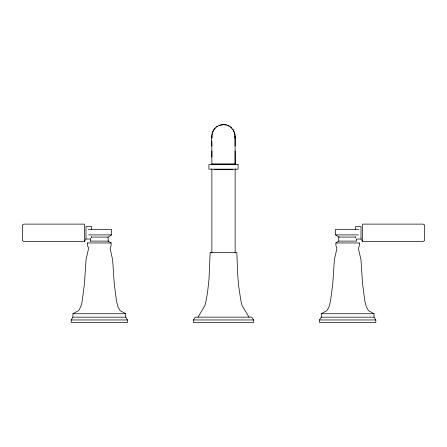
<?xml version="1.0" encoding="UTF-8"?>
<svg xmlns="http://www.w3.org/2000/svg" width="447" height="447" viewBox="0 0 447 447"><rect width="100%" height="100%" fill="white"/><g stroke="black" fill="none" stroke-linecap="round" stroke-linejoin="round"><path stroke-width="0.67" d="M90.428 241.112L90.333 238.419M211.861 252.924L211.861 168.949M211.861 164.787L211.861 150.93M211.856 146.124C211.576 139.419 210.515 129.993 217.672 126.177M235.128 252.924L235.139 168.949M235.139 164.787L235.044 134.933L233.585 130.435L230.596 126.976M359.338 242.972L359.455 245.459L358.528 247.951L358.595 249.325L360.947 259.634L362.573 283.795L364.858 301.334L366.255 306.737L368.462 310.643L374.05 313.749L374.05 317.163L375.798 319.957L375.798 322.438L319.538 322.438L319.538 319.957L321.225 317.163L374.111 317.163M248.957 317.163L242.045 305.407L240.793 300.345L238.536 285.085L237.636 273.508L236.854 252.594L236.279 252.594L210.146 252.594L208.978 279.403L207.62 291.936L206.207 300.345L204.955 305.407L198.043 317.163M235.038 138.006L235.139 136.469M235.044 137.777L234.748 133.267L232.742 129.122M72.889 317.163L71.202 319.957L71.202 322.438L127.468 322.438L127.468 319.957L125.775 317.163L72.889 317.163L72.95 313.749L78.538 310.643L79.672 308.938L81.421 304.77L82.142 301.334L84.427 283.795L86.053 259.634L88.405 249.325L88.472 247.951L87.545 245.459L87.534 242.978L94.351 242.967L111.124 242.972L111.124 245.47L110.191 247.94L110.264 249.325L112.616 259.668L114.225 283.672L116.527 301.334L118.008 306.949L120.087 310.615L125.719 313.749L125.719 317.163M84.433 241.497L84.433 224.115L23.903 224.115L22.35 225.048L22.35 240.57L23.903 241.497L84.433 241.497L85.986 239.016L85.986 226.601L91.574 226.601L91.574 229.356M193.428 319.957L195.233 317.163L251.767 317.163L253.572 319.957L253.572 322.438L193.428 322.438L193.428 319.957L253.572 319.957M215.264 128.026C212.666 130.608 211.509 134.402 211.962 138.006M88.148 229.317L111.437 229.317L111.437 234.904L108.33 237.072L91.21 237.078M216.404 126.976C220.868 123.556 227.825 123.886 231.736 128.026M321.281 317.163L321.281 313.749L326.913 310.615L328.992 306.949L330.473 301.334L332.775 283.672L334.384 259.668L336.736 249.325L336.809 247.94L335.876 245.47L335.876 242.972L338.664 241.112L356.672 241.106L356.667 239.095M219.03 125.451L223.5 124.562L226.528 124.959M235.144 164.116L211.856 164.116L235.144 164.116L235.139 150.93M87.534 242.978L87.863 242.967M108.062 237.078L108.336 241.112L111.124 242.972L110.767 242.978M339.161 237.072L335.563 234.904L335.563 229.317L358.852 229.317M355.426 237.072L338.67 237.072L338.742 241.112M107.95 241.112L108.336 241.112L90.328 241.106M214.186 169.402L232.814 169.402M215.968 169.435L217.063 169.435M218.298 169.435L219.393 169.435M220.622 169.435L221.718 169.435M222.952 169.435L224.048 169.435M225.282 169.435L226.378 169.435M227.607 169.435L228.702 169.435M229.937 169.435L231.032 169.435M215.968 169.681L217.063 169.681M218.298 169.681L219.393 169.681M220.622 169.681L221.718 169.681M222.952 169.681L224.048 169.681M225.282 169.681L226.378 169.681M227.607 169.681L228.702 169.681M229.937 169.681L231.032 169.681M88.657 234.904L111.437 234.904M335.563 234.904L358.343 234.904M85.986 239.016L90.177 239.016M356.823 239.016L361.014 239.016L362.567 241.497L423.097 241.497L424.65 240.57L424.65 225.048L423.097 224.115L362.567 224.115L362.567 241.497M210.403 252.594L211.163 252.594M72.95 313.749L125.719 313.749M321.281 313.749L374.05 313.749M71.202 319.957L127.468 319.957M319.538 319.957L375.798 319.957M335.926 242.972L359.466 242.978M227.964 125.501L229.328 126.177M211.861 136.424L211.956 137.777M361.014 239.016L361.014 226.601L355.426 226.601L355.426 229.356M355.426 236.748L355.426 237.608M235.139 136.424L235.144 146.124M211.861 141.045L211.861 157.148M91.574 236.748L91.574 237.608M238.089 164.513L208.911 164.513L208.911 169.173L238.089 169.173L238.089 164.513"/></g></svg>
